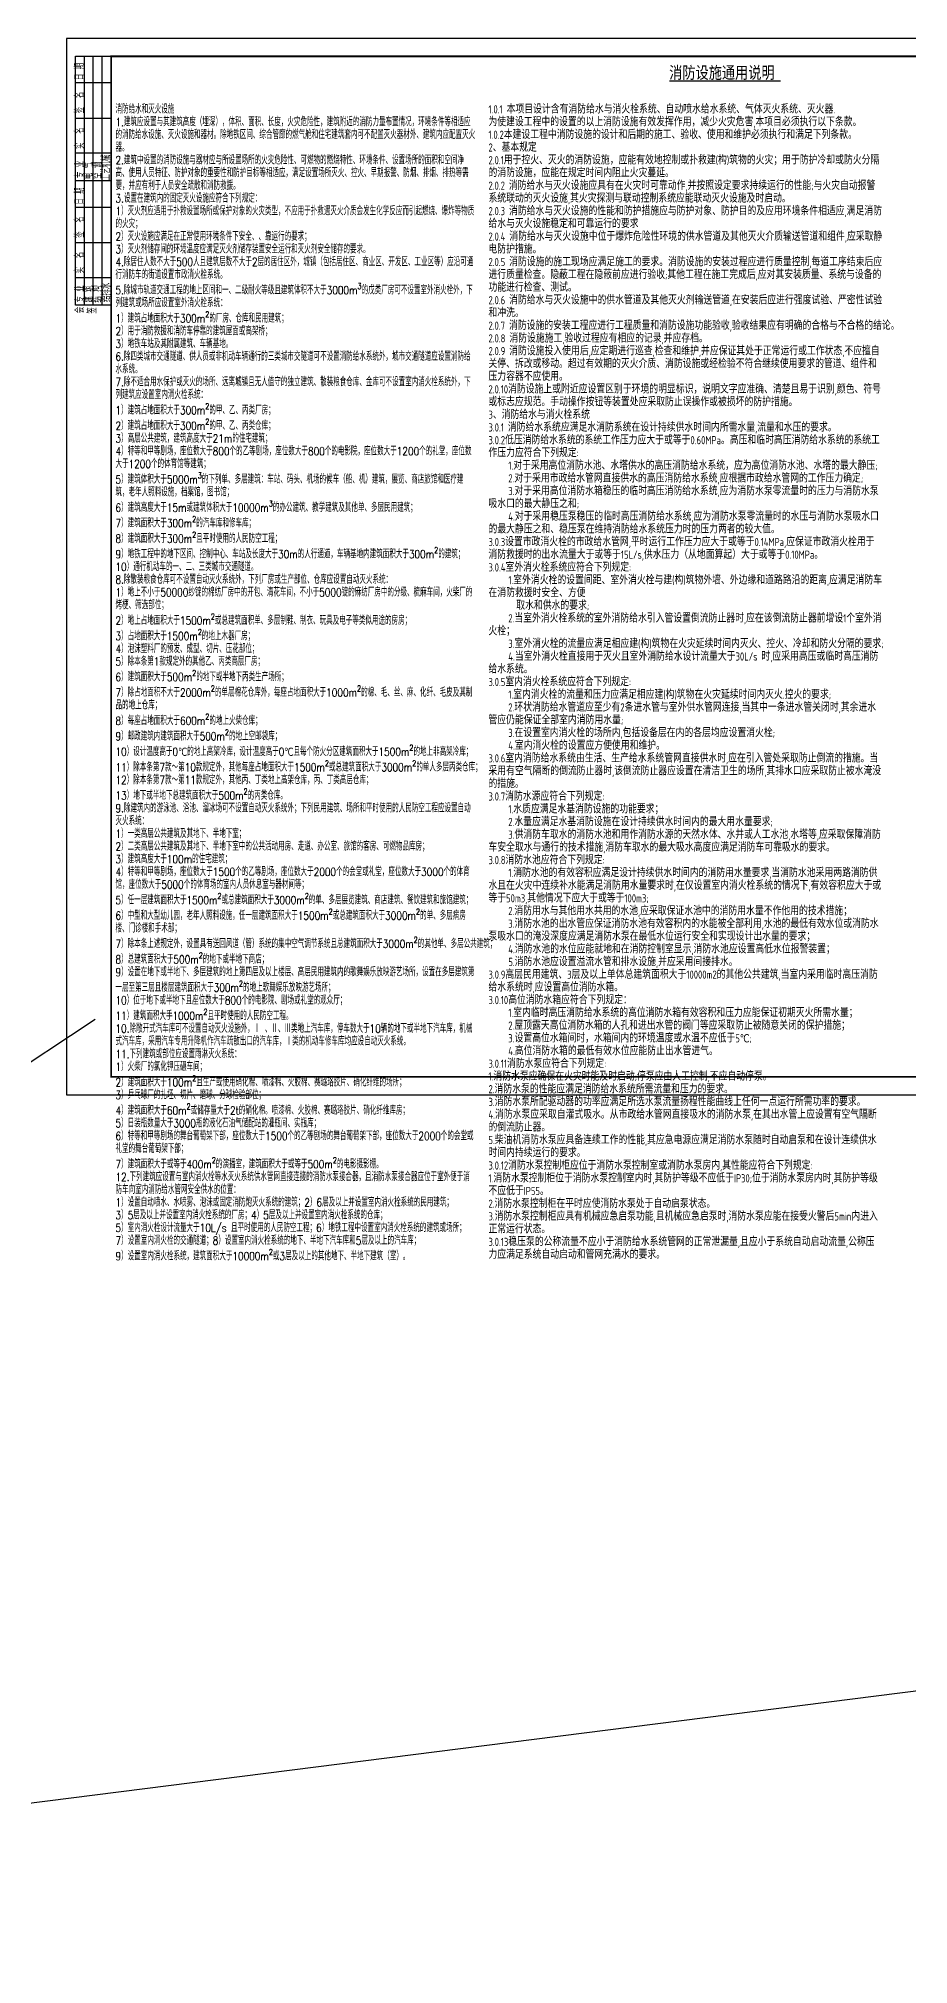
# Model space of a CAD drawing. Extents: x -539947 to 213937, y -712430 to -438816.
# Drawn here: x -415483 to -366528, y -709008 to -600689 of the extents above; entities that cross this region are included whole.
import ezdxf

# ---------------------------------------------------------------- set-up
doc = ezdxf.new("R2010")
doc.units = 0
doc.header["$LTSCALE"] = 1000
doc.header["$MEASUREMENT"] = 0
for name, color, linetype in [('2', 2, 'Continuous'), ('4', 4, 'Continuous'), ('DIM_SYMB', 3, 'Continuous'), ('PUB_TITLE', 4, 'Continuous'), ('给排水说明文字', 7, 'Continuous')]:
    doc.layers.add(name, color=color, linetype=linetype)
doc.styles.add('-宋体', font='simsun_0.shx', dxfattribs={"width": 0.8})
doc.styles.add('_TCH_DIM', font='SIMPLEX.shx', dxfattribs={"width": 0.8, "bigfont": 'GBCBIG.shx'})

# ---------------------------------------------------------------- blocks, each defined once
blk = doc.blocks.new('小签')
at = {"layer": '4'}
for p, q in [((-16433, 275229), (-16433, 289229)), ((-16433, 289229), (-14433, 289229)), ((-15933, 275229), (-15933, 289229)), ((-15433, 275229), (-15433, 289229)), ((-14933, 275229), (-14933, 289229)), ((-14433, 275229), (-14433, 289229)), ((-14433, 287729), (-16433, 287729)), ((-14433, 285729), (-16433, 285729)), ((-14433, 283773), (-16433, 283773)), ((-14433, 282229), (-16433, 282229)), ((-14433, 280729), (-16433, 280729)), ((-14433, 278729), (-16433, 278729)), ((-14433, 276773), (-16433, 276773)), ((-14433, 275229), (-16433, 275229))]:
    blk.add_line(p, q, dxfattribs=at)
at = {"layer": '4', "style": '_TCH_DIM', "width": 0.8}
for s, p in [('日 期', (-15971, 287889)), ('签  名', (-15966, 286022)), ('实  名', (-15966, 284022)), ('专 业', (-15960, 282382)), ('电 气', (-15476, 282324)), ('空 调', (-14973, 282341)), ('工艺机械', (-14479, 282255)), ('日 期', (-15971, 280889)), ('签  名', (-15966, 279022)), ('实  名', (-15966, 277022)), ('专 业', (-15952, 275382)), ('建 筑', (-15465, 275376)), ('结 构', (-14963, 275380)), ('给排水', (-14463, 275413)), ('会', (-15962, 274781)), ('签', (-15258, 274757))]:
    blk.add_text(s, height=450, rotation=90, dxfattribs=at).set_placement(p)

msp = doc.modelspace()

# ---------------------------------------------------------------- linework, layer by layer
at = {"layer": '2'}
for p, q in [((-412302, -655868.8), (-434589.6, -670547.4)), ((-252224.8, -679217.6), (-487491, -709008.1))]:
    msp.add_line(p, q, dxfattribs=at)
at = {"layer": 'DIM_SYMB', "const_width": 70}
msp.add_lwpolyline([(-379994, -603074.1), (-373722.9, -603074.1)], dxfattribs=at)
at = {"layer": 'PUB_TITLE'}
msp.add_lwpolyline([(-329798.7, -660088.6), (-329798.7, -600688.6), (-413898.7, -600688.6), (-413898.7, -660088.6)], close=True, dxfattribs=at)
at = {"layer": 'PUB_TITLE', "const_width": 100}
msp.add_lwpolyline([(-330798.7, -659088.6), (-330798.7, -601688.6), (-411398.7, -601688.6), (-411398.7, -659088.6)], close=True, dxfattribs=at)

# ---------------------------------------------------------------- block references
at = {"layer": '4'}
msp.add_blockref('小签', (-396966.2, -890917.8), dxfattribs=at)

# ---------------------------------------------------------------- texts
at = {"layer": 'DIM_SYMB', "color": 7, "style": '-宋体', "width": 0.8}
msp.add_text('消防设施通用说明', height=679.75, dxfattribs=at).set_placement((-379994, -602944.8))
at = {"layer": '给排水说明文字', "color": 0, "char_height": 460, "attachment_point": 1, "style": '_TCH_DIM'}
for s, insert, width, line_spacing_factor in [('\\A1;{\\C4;消防给水和灭火设施\\P\\C3;1.\\C256;建筑应设置与其建筑高度（埋深），体积、面积、长度，火灾危险性，建筑附近的消防力量布置情况，环境条件等相适应的消防给水设施、灭火设施和器材。除地铁区间、综合管廊的燃气舱和住宅建筑套内可不配置灭火器材外、建筑内应配置灭火器。\\P\\C3;2.\\C256;建筑中设置的消防设施与器材应与所设置场所的火灾危险性、可燃物的燃烧特性、环境条件、设置场所的面积和空间净高、使用人员特征、防护对象的重要性和防护目标等相适应，满足设置场所灭火、控火、早期报警、防烟、排烟、排热等需要，并应有利于人员安全疏散和消防救援。\\P\\C3;3.\\C256;设置在建筑内的固定灭火设施应符合下列规定：\\P1）灭火剂应适用于扑救设置场所或保护对象的火灾类型，不应用于扑救遇灭火介质会发生化学反应而引起燃烧、爆炸等物质的火灾；\\P2）灭火设施应满足在正常使用环境条件下安全、、靠运行的要求；\\P3）灭火剂储存间的环境温度应满足灭火剂储存装置安全运行和灭火剂安全储存的要求。\\P\\C3;4.\\C256;除居住人数不大于500人且建筑层数不大于2层的居住区外，城镇（包括居住区、商业区、开发区、工业区等）应沿可通行消防车的街道设置市政消火栓系统。\\P\\C3;5.\\C256;除城市轨道交通工程的地上区间和一、二级耐火等级且建筑体积不大于3000m\\H0.7x;\\S3^ ;\\H1.4286x;的戊类厂房可不设置室外消火栓外，下列建筑或场所应设置室外消火栓系统：\\P1）建筑占地面积大于300m\\H0.7x;\\S2^ ;\\H1.4286x;的厂房、仓库和民用建筑；\\P2）用于消防救援和消防车停靠的建筑屋面或高架桥；\\P3）地铁车站及其附属建筑、车辆基地。\\P\\C3;6.\\C256;除四类城市交通隧道、供人员或非机动车辆通行的三类城市交隧道可不设置消防给水系统外，城市交通隧道应设置消防给水系统。\\P\\C3;7.\\C256;除不适合用水保护或灭火的场所、远离城镇且无人值守的独立建筑、散装粮食仓库、金库可不设置室内消火栓系统外，下列建筑应设置室内消火栓系统：\\P1）建筑占地面积大于300m\\H0.7x;\\S2^ ;\\H1.4286x;的甲、乙、丙类厂房；\\P2）建筑占地面积大于300m\\H0.7x;\\S2^ ;\\H1.4286x;的甲、乙、丙类仓库；\\P3）高层公共建筑，建筑高度大于21m的住宅建筑；\\P4）特等和甲等剧场，座位数大于800个的乙等剧场，座位数大于800个的电影院，座位数大于1200个的礼堂，座位数大于1200个的体育馆等建筑；\\P5）建筑体积大于5000m\\H0.7x;\\S3^ ;\\H1.4286x;的下列单、多层建筑：车站、码头、机场的候车（船、机）建筑，展览、商店旅馆和医疗建筑，老年人照料设施，档案馆，图书馆；\\P6）建筑高度大于15m或建筑体积大于10000m\\H0.7x;\\S3^ ;\\H1.4286x;的办公建筑、教学建筑及其他单、多层民用建筑；\\P7）建筑面积大于300m\\H0.7x;\\S2^ ;\\H1.4286x;的汽车库和修车库；\\P8）建筑面积大于300m\\H0.7x;\\S2^ ;\\H1.4286x;且平时使用的人民防空工程；\\P9）地铁工程中的地下区间、控制中心、车站及长度大于30m的人行通道，车辆基地内建筑面积大于300m\\H0.7x;\\S2^ ;\\H1.4286x;的建筑；\\P10）通行机动车的一、二、三类城市交通隧道。\\P\\C3;8.\\C256;除散装粮食仓库可不设置自动灭火系统外，下列厂房或生产部位、仓库应设置自动灭火系统：\\P1）地上不小于50000纱锭的棉纺厂房中的开包、清花车间，不小于5000锭的麻纺厂房中的分级、梳麻车间，火柴厂的烤梗、筛选部位；\\P2）地上占地面积大于1500m\\H0.7x;\\S2^ ;\\H1.4286x;或总建筑面积单、多层制鞋、制衣、玩具及电子等类似用途的房房；\\P3）占地面积大于1500m\\H0.7x;\\S2^ ;\\H1.4286x;的地上木器厂房；\\P4）泡沫塑料厂的预发、成型、切片、压花部位；\\P5）除本条第1款规定外的其他乙、丙类高层厂房；\\P6）建筑面积大于500m\\H0.7x;\\S2^ ;\\H1.4286x;的地下或半地下丙类生产场所；\\P7）除占地面积不大于2000m\\H0.7x;\\S2^ ;\\H1.4286x;的单层棉花仓库外，每座占地面积大于1000m\\H0.7x;\\S2^ ;\\H1.4286x;的棉、毛、丝、麻、化纤、毛皮及其制品的地上仓库；\\P8）每座占地面积大于600m\\H0.7x;\\S2^ ;\\H1.4286x;的地上火柴仓库；\\P9）邮政建筑内建筑面积大于500m\\H0.7x;\\S2^ ;\\H1.4286x;的地上空邮袋库；\\P10）设计温度高于0℃的地上高架冷库，设计温度高于0℃且每个防火分区建筑面积大于1500m\\H0.7x;\\S2^ ;\\H1.4286x;的地上非高架冷库；\\P11）除本条第7款～第10款规定外，其他每座占地面积大于1500m\\H0.7x;\\S2^ ;\\H1.4286x;或总建筑面积大于3000m\\H0.7x;\\S2^ ;\\H1.4286x;的单人多层丙类仓库；\\P12）除本条第7款～第11款规定外，其他丙、丁类地上高架仓库，丙、丁类高层仓库；\\P13）地下或半地下总建筑面积大于500m\\H0.7x;\\S2^ ;\\H1.4286x;的丙类仓库。\\P\\C3;9.\\C256;除建筑内的游泳池、浴池、溜冰场可不设置自动灭火系统外；下列民用建筑、场所和平时使用的人民防空工程应设置自动灭火系统：\\P1）一类高层公共建筑及其地下、半地下室；\\P2）二类高层公共建筑及其地下、半地下室中的公共活动用房、走道、办公室、旅馆的客房、可燃物品库房；\\P3）建筑高度大于100m的住宅建筑；\\P4）特等和甲等剧场，座位数大于1500个的乙等剧场，座位数大于2000个的会堂或礼堂，座位数大于3000个的体育馆，座位数大于5000个的体育场的室内人员休息室与器材间等；\\P5）任一层建筑面积大于1500m\\H0.7x;\\S2^ ;\\H1.4286x;或总建筑面积大于3000m\\H0.7x;\\S2^ ;\\H1.4286x;的单、多层展览建筑、商店建筑、餐饮建筑和旅馆建筑；\\P6）中型和大型幼儿园，老年人照料设施，任一层建筑面积大于1500m\\H0.7x;\\S2^ ;\\H1.4286x;或总建筑面积大于3000m\\H0.7x;\\S2^ ;\\H1.4286x;的单、多层病房楼、门诊楼和手术部；\\P7）除本条上述规定外，设置具有送回风道（管）系统的集中空气调节系统且总建筑面积大于3000m\\H0.7x;\\S2^ ;\\H1.4286x;的其他单、多层公共建筑；\\P8）总建筑面积大于500m\\H0.7x;\\S2^ ;\\H1.4286x;的地下或半地下商店；\\P9）设置在地下或半地下、多层建筑的地上第四层及以上楼层、高层民用建筑内的歌舞娱乐放映游艺场所，设置在多层建筑第一层至第三层且楼层建筑面积大于300m\\H0.7x;\\S2^ ;\\H1.4286x;的地上歌舞娱乐放映游艺场所；\\P10）位于地下或半地下且座位数大于800个的电影院、剧场或礼堂的观众厅；\\P11）建筑面积大手1000m\\H0.7x;\\S2^ ;\\H1.4286x;且平时使用的人民防空工程。\\P\\C3;10.\\C256;除敞开式汽车库可不设置自动灭火设施外，Ⅰ 、Ⅱ、Ⅲ类地上汽车库，停车数大于10辆的地下或半地下汽车库，机械式汽车库，采用汽车专用升降机作汽车疏散出口的汽车库，Ⅰ类的机动车修车库均应设自动灭火系统。\\P\\C3;11.\\C256;下列建筑或部位应设置雨淋灭火系统：\\P1）火柴厂的氯化钾压碾车间；\\P2）建筑面积大于100m\\H0.7x;\\S2^ ;\\H1.4286x;且生产或使用硝化棉、喷漆棉、火胶棉、赛璐珞胶片、硝化纤维的场所；\\P3）乒乓球厂的扎坯、切片、磨球、分球检验部位；\\P4）建筑面积大于60m\\H0.7x;\\S2^ ;\\H1.4286x;或储存量大于2t的硝化棉。喷漆棉、火胶棉、赛璐珞胶片、硝化纤维库房；\\P5）日装瓶数量大于3000瓶的液化石油气储配站的灌瓶间、实瓶库；\\P6）特等和甲等剧场的舞台葡萄架下部，座位数大于1500个的乙等剧场的舞台葡萄架下部，座位数大于2000个的会堂或礼堂的舞台葡萄架下部；\\P7）建筑面积大于或等于400m\\H0.7x;\\S2^ ;\\H1.4286x;的演播室，建筑面积大于或等于500m\\H0.7x;\\S2^ ;\\H1.4286x;的电影摄影棚。\\P\\C3;12.\\C256;下列建筑应设置与室内消火栓等水灭火系统供水管网直接连接的消防水泵接合器，且消防水泵接合器应位于室外便于消防车向室内消防给水管网安全供水的位置：\\P1）设置自动喷水、水喷雾、泡沫或固定消防炮灭火系统的建筑；2）6层及以上并设置室内消火栓系统的民用建筑；\\P3）5层及以上并设置室内消火栓系统的厂房；4）5层及以上并设置室内消火栓系统的仓库；\\P5）室内消火栓设计流量大于10L/s 且平时使用的人民防空工程；6）地铁工程中设置室内消火栓系统的建筑或场所；\\P7）设置室内消火栓的交通隧道；8）设置室内消火栓系统的地下、半地下汽车库和5层及以上的汽车库；\\P9）设置室内消火栓系统，建筑面积大于10000m\\H0.7x;\\S2^ ;\\H1.4286x;或3层及以上的其他地下、半地下建筑（室）。}', (-411150.6, -604440.2), 20228.183, 0.933044), ('\\A1;{\\Ftssdeng,hztxt|c134;\\C256;1.0.1 本项目设计含有消防给水与消火栓系统、自动喷水给水系统、气体灭火系统、灭火器.^J为使建设工程中的设置的以上消防设施有效发挥作用，减少火灾危害,本项目必须执行以下条款。\\P1.0.2本建设工程中消防设施的设计和后期的施工、验收、使用和维护必须执行和满足下列条款。\\P2、基本规定\\P2.0.1用于控火、灭火的消防设施，应能有效地控制或扑救建(构)筑物的火灾；用于防护冷却或防火分隔的消防设施，应能在规定时间内阻止火灾蔓延。\\P2.0.2 消防给水与灭火设施应具有在火灾时可靠动作,并按照设定要求持续运行的性能;与火灾自动报警系统联动的灭火设施,其火灾探测与联动控制系统应能联动灭火设施及时启动。\\P2.0.3 消防给水与灭火设施的性能和防护措施应与防护对象、防护目的及应用环境条件相适应,满足消防给水与灭火设施稳定和可靠运行的要求\\P2.0.4 消防给水与灭火设施中位于爆炸危险性环境的供水管道及其他灭火介质输送管道和组件,应采取静电防护措施。\\P2.0.5 消防设施的施工现场应满足施工的要求。消防设施的安装过程应进行质量控制,每道工序结束后应进行质量检查。隐蔽工程在隐蔽前应进行验收;其他工程在施工完成后,应对其安装质量、系统与设备的功能进行检查、测试。\\P2.0.6 消防给水与灭火设施中的供水管道及其他灭火剂输送管道,在安装后应进行强度试验、严密性试验和冲洗。\\P2.0.7 消防设施的安装工程应进行工程质量和消防设施功能验收,验收结果应有明确的合格与不合格的结论。\\P2.0.8 消防设施施工,验收过程应有相应的记录,并应存档。\\P2.0.9 消防设施投入使用后,应定期进行巡查,检查和维护,并应保证其处于正常运行或工作状态,不应擅自关停、拆改或移动。超过有效期的灭火介质、消防设施或经检验不符合继续使用要求的管道、组件和压力容器不应使用。\\P2.0.10消防设施上或附近应设置区别于环境的明显标识，说明文字应准确、清楚且易于识别,颜色、符号或标志应规范。手动操作按钮等装置处应采取防止误操作或被损坏的防护措施。\\P3、消防给水与消火栓系统^J3.0.1 消防给水系统应满足水消防系统在设计持续供水时间内所需水量,流量和水压的要求。^J3.0.2低压消防给水系统的系统工作压力应大于或等于0.60MPa。\\C6;高压和临时高压消防给水系统的\\C256;系统工作压力应符合下列规定:^J     1.对于采用高位消防水池、水塔供水的高压消防给水系统，应为高位消防水池、水塔的最大静压;^J     2.对于采用市政给水管网直接供水的高压消防给水系统,应根据市政给水管网的工作压力确定;^J     3.对于采用高位消防水箱稳压的临时高压消防给水系统,应为消防水泵零流量时的压力与消防水泵吸水口的最大静压之和;^J     4.对于采用稳压泵稳压的临时高压消防给水系统,应为消防水泵零流量时的水压与消防水泵吸水口的最大静压之和、稳压泵在维持消防给水系统压力时的压力两者的较大值。^J3.0.3设置市政消火栓的市政给水管网,平时运行工作压力应大于或等于0.14MPa,应保证市政消火栓用于消防救援时的出水流量大于或等于15L/s,供水压力（从地面算起）大于或等于0.10MPa。\\P3.0.4\\C6;室外消火栓系统\\C256;应符合下列规定:^J     1.室外消火栓的设置间距、室外消火栓与建(构)筑物外墙、外边缘和道路路沿的距离,应满足消防车在消防救援时安全、方便^J       取水和供水的要求;^J     2.当室外消火栓系统的室外消防给水引入管设置倒流防止器时,应在该倒流防止器前增设1个室外消火栓；\\fPMingLiU|b0|i0|c136|p18;^J\\Ftssdeng,hztxt|c134;     3.室外消火栓的流量应满足相应建(构)筑物在火灾延续时间内灭火、控火、冷却和防火分隔的要求;\\P     4.当室外消火栓直接用于灭火且室外消防给水设计流量大于30L/s 时,应采用高压或临时高压消防给水系统。\\P3.0.5\\C6;室内消火栓系统\\C256;应符合下列规定:^J     1.室内消火栓的流量和压力应满足相应建(构)筑物在火灾延续时间内灭火.控火的要求;^J     2.环状消防给水管道应至少有2条进水管与室外供水管网连接,当其中一条进水管关闭时,其余进水管应仍能保证全部室内消防用水量;^J     3.在设置室内消火栓的场所内,包括设备层在内的各层均应设置消火栓;^J     4.室内消火栓的设置应方便使用和维护。^J3.0.6室内消防给水系统由生活、生产给水系统管网直接供水时,应在引入管处采取防止倒流的措施。当采用有空气隔断的倒流防止器时,该倒流防止器应设置在清洁卫生的场所,其排水口应采取防止被水淹没的措施。^J3.0.7\\C6;消防水源\\C256;应符合下列规定:^J     1.水质应满足水基消防设施的功能要求；\\fPMingLiU|b0|i0|c136|p18;^J\\Ftssdeng,hztxt|c134;     2.水量应满足水基消防设施在设计持续供水时间内的最大用水量要求;^J     3.供消防车取水的消防水池和用作消防水源的天然水体、水井或人工水池,水塔等,应采取保障消防车安全取水与通行的技术措施,消防车取水的最大吸水高度应满足消防车可靠吸水的要求。\\P3.0.8\\C6;消防水池应\\C256;符合下列规定:^J     1.消防水池的有效容积应满足设计持续供水时间内的消防用水量要求,当消防水池采用两路消防供水且在火灾中连续补水能满足消防用水量要求时,在仅设置室内消火栓系统的情况下,有效容积应大于或等于50m3,其他情况下应大于或等于100m3;^J     2.消防用水与其他用水共用的水池,应采取保证水池中的消防用水量不作他用的技术措施；\\P     3.消防水池的出水管应保证消防水池有效容积内的水能被全部利用,水池的最低有效水位或消防水泵吸水口的淹没深度应满足消防水泵在最低水位运行安全和实现设计出水量的要求；\\P     4.消防水池的水位应能就地和在消防控制室显示,消防水池应设置高低水位报警装置；^J     5.消防水池应设置溢流水管和排水设施,并应采用间接排水。\\P3.0.9高层民用建筑、3层及以上单体总建筑面积大于10000m2的其他公共建筑,当室内采用临时高压消防给水系统时,应设置高位消防水箱。^J3.0.10\\C6;高位消防水箱\\C256;应符合下列规定：^J     1.室内临时高压消防给水系统的高位消防水箱有效容积和压力应能保证初期灭火所需水量；^J     2.屋顶露天高位消防水箱的人孔和进出水管的阀门等应采取防止被随意关闭的保护措施；^J     3.设置高位水箱间时，水箱间内的环境温度或水温不应低于5℃;^J     4.高位消防水箱的最低有效水位应能防止出水管进气。\\P3.0.11\\C6;消防水泵\\C256;应符合下列规定:^J1.消防水泵应确保在火灾时能及时启动;停泵应由人工控制,不应自动停泵。^J2.消防水泵的性能应满足消防给水系统所需流量和压力的要求。^J3.消防水泵所配驱动器的功率应满足所选水泵流量扬程性能曲线上任何一点运行所需功率的要求。^J4.消防水泵应采取自灌式吸水。从市政给水管网直接吸水的消防水泵,在其出水管上应设置有空气隔断的倒流防止器。^J5.柴油机消防水泵应具备连续工作的性能,其应急电源应满足消防水泵随时自动启泵和在设计连续供水时间内持续运行的要求。\\P3.0.12\\C6;消防水泵控制柜\\C256;应位于消防水泵控制室或消防水泵房内,其性能应符合下列规定:^J1.消防水泵控制柜位于消防水泵控制室内时,其防护等级不应低于IP30;位于消防水泵房内时,其防护等级不应低于IP55。^J2.消防水泵控制柜在平时应使消防水泵处于自动启泵状态。\\P3.消防水泵控制柜应具有机械应急启泵功能,且机械应急启泵时,消防水泵应能在接受火警后5min内进入正常运行状态。\\P3.0.13\\C6;稳压泵的公称流量\\C256;不应小于消防给水系统管网的正常泄漏量,且应小于系统自动启动流量,公称压力应满足系统自动启动和管网充满水的要求。}', (-390164.4, -604440.2), 22120.437, 0.933333)]:
    msp.add_mtext(s, dxfattribs=dict(at, insert=insert, width=width, line_spacing_factor=line_spacing_factor))

doc.saveas('drawing.dxf')
